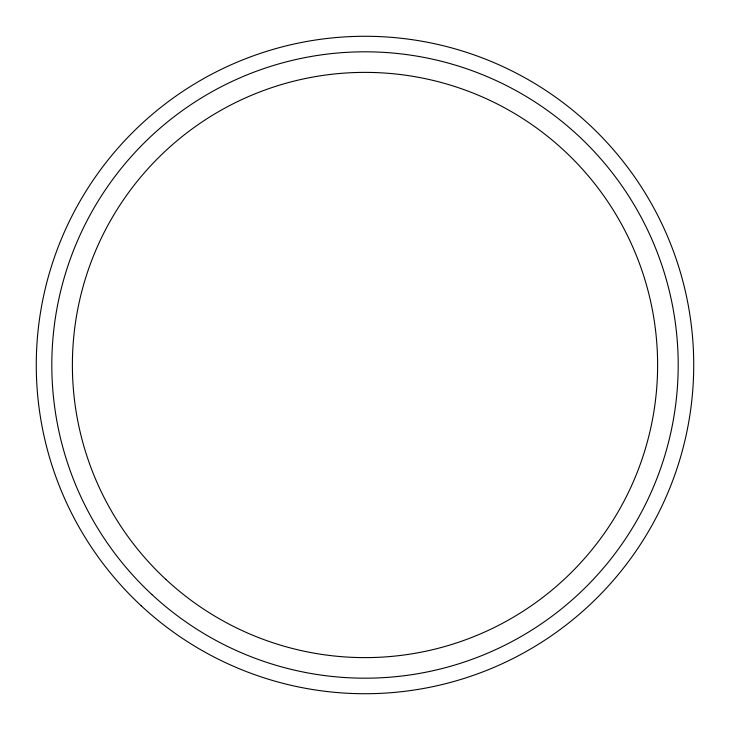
<?xml version="1.0" encoding="UTF-8"?>
<svg xmlns="http://www.w3.org/2000/svg" width="730" height="730" viewBox="0 0 730 730"><rect width="100%" height="100%" fill="white"/><g stroke="black" fill="none" stroke-linecap="round" stroke-linejoin="round"><path stroke-width="1.09" d="M141.255 605.827A328.719 328.719 0 0 0 685.433 438.356A328.719 328.719 0 0 0 268.312 50.817A328.719 328.719 0 0 0 141.255 605.827M151.831 594.448A313.197 313.197 0 0 0 670.295 434.888A313.197 313.197 0 0 0 272.874 65.663A313.197 313.197 0 0 0 151.831 594.448M165.829 579.374A292.62 292.62 0 0 0 650.238 430.298A292.62 292.62 0 0 0 278.924 85.328A292.62 292.62 0 0 0 165.829 579.374"/></g></svg>
